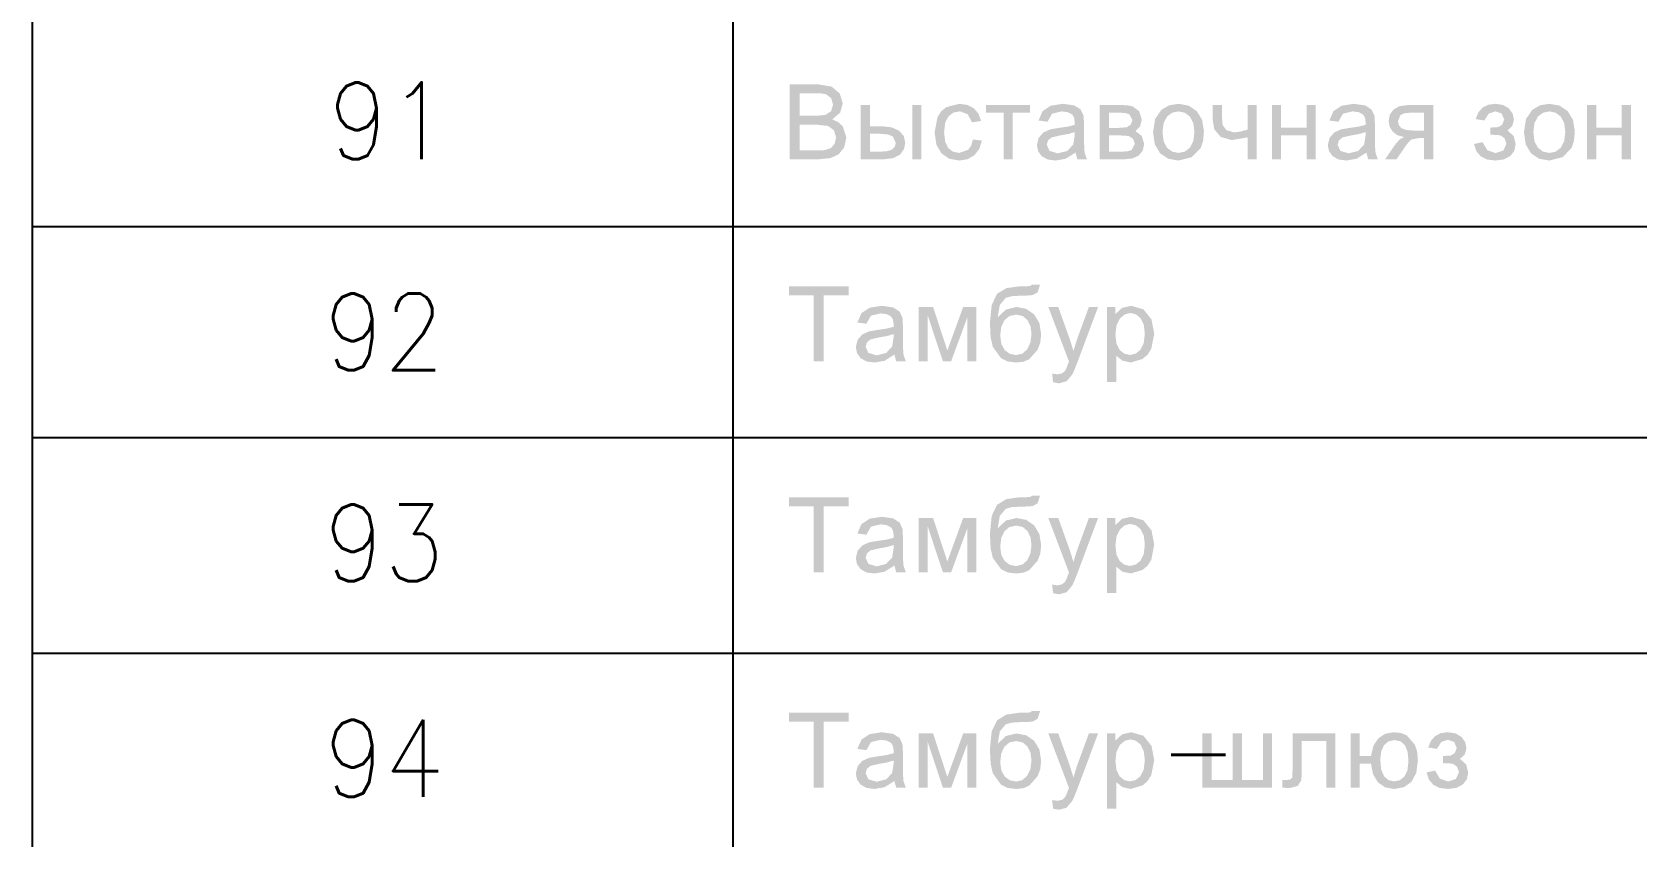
# Model space of a CAD drawing. Header units: millimetres. Extents: x 0 to 420, y 0 to 297.
# Drawn here: x 28.91 to 44.04, y 53.98 to 61.57 of the extents above; entities that cross this region are included whole.
import ezdxf

# ---------------------------------------------------------------- set-up
doc = ezdxf.new("R2010")
doc.units = ezdxf.units.MM
doc.layers.get('0').update_dxf_attribs({"linetype": 'CONTINUOUS'})
doc.styles.get("Standard").update_dxf_attribs({"font": 'STANDARD'})

msp = doc.modelspace()

# ---------------------------------------------------------------- hatches: boundary and pattern name
at = {"true_color": 0x0000fb}
h = msp.add_hatch(color=0, dxfattribs=at)
h.paths.add_polyline_path([(36.055542, 60.367333), (36.055542, 61.074542), (36.321228, 61.074542), (36.450763, 61.053045), (36.527382, 60.986899), (36.555494, 60.893744), (36.53069, 60.807754), (36.456276, 60.743813), (36.513051, 60.717768), (36.554943, 60.679321), (36.58967, 60.572385), (36.568723, 60.479781), (36.516909, 60.414186), (36.439188, 60.378909), (36.325086, 60.367333)], flags=0)
h.paths.add_polyline_path([(36.149249, 60.777437), (36.301935, 60.777437), (36.391232, 60.785705), (36.445251, 60.820432), (36.463441, 60.882719), (36.446354, 60.944455), (36.397847, 60.980836), (36.355265, 60.988277), (36.29036, 60.990758), (36.149249, 60.990758)], flags=0)
h.paths.add_polyline_path([(36.149249, 60.450567), (36.325086, 60.450567), (36.389027, 60.454425), (36.443046, 60.473166), (36.478324, 60.512854), (36.492656, 60.572385), (36.472261, 60.641287), (36.416037, 60.682077), (36.31296, 60.693653), (36.149249, 60.693653)], flags=0)
h = msp.add_hatch(color=0, dxfattribs=at)
h.paths.add_polyline_path([(37.209582, 60.879412), (37.296123, 60.879412), (37.296123, 60.367333), (37.209582, 60.367333)], flags=0)
h.paths.add_polyline_path([(36.723961, 60.879412), (36.810502, 60.879412), (36.810502, 60.679321), (36.920745, 60.679321), (37.01583, 60.66871), (37.08611, 60.637429), (37.129793, 60.587957), (37.144538, 60.522776), (37.132274, 60.4629), (37.096032, 60.412533), (37.03278, 60.378564), (36.940589, 60.367333), (36.723961, 60.367333)], flags=0)
h.paths.add_polyline_path([(36.810502, 60.438991), (36.902004, 60.438991), (36.972284, 60.443952), (37.019413, 60.458835), (37.045733, 60.484742), (37.05469, 60.522225), (37.028232, 60.581205), (36.986409, 60.601048), (36.913579, 60.607663), (36.810502, 60.607663)], flags=0)
for points in [[(37.782221, 60.554746), (37.867109, 60.543722), (37.842235, 60.464829), (37.795451, 60.405367), (37.731303, 60.36816), (37.65434, 60.355758), (37.559186, 60.372776), (37.485116, 60.424108), (37.437023, 60.507686), (37.421175, 60.621443), (37.448736, 60.766413), (37.483394, 60.820639), (37.532521, 60.859568), (37.654891, 60.890988), (37.730407, 60.880308), (37.791041, 60.848544), (37.834518, 60.797626), (37.859392, 60.72893), (37.774504, 60.716252), (37.732061, 60.793423), (37.658198, 60.819881), (37.598529, 60.807961), (37.551262, 60.772476), (37.520532, 60.711774), (37.510472, 60.624199), (37.520119, 60.534489), (37.549609, 60.473718), (37.595222, 60.438991), (37.653237, 60.427416), (37.738675, 60.458284), (37.766443, 60.49804)], [(37.905563, 60.879412), (38.321731, 60.879412), (38.321731, 60.807754), (38.156917, 60.807754), (38.156917, 60.367333), (38.070928, 60.367333), (38.070928, 60.807754), (37.905563, 60.807754)], [(40.041543, 60.879412), (40.128635, 60.879412), (40.128635, 60.782398), (40.135801, 60.691448), (40.17163, 60.64239), (40.243288, 60.621443), (40.299511, 60.627782), (40.370618, 60.64735), (40.370618, 60.879412), (40.45771, 60.879412), (40.45771, 60.367333), (40.370618, 60.367333), (40.370618, 60.574039), (40.221239, 60.548683), (40.118162, 60.578449), (40.057528, 60.650658), (40.041543, 60.745467)], [(40.600048, 60.879412), (40.68714, 60.879412), (40.68714, 60.666643), (40.92747, 60.666643), (40.92747, 60.879412), (41.014562, 60.879412), (41.014562, 60.367333), (40.92747, 60.367333), (40.92747, 60.594434), (40.68714, 60.594434), (40.68714, 60.367333), (40.600048, 60.367333)], [(42.659489, 60.598844), (42.659489, 60.666643), (42.734454, 60.671053), (42.771937, 60.694204), (42.790127, 60.742711), (42.766425, 60.798935), (42.706342, 60.819881), (42.643848, 60.798108), (42.603265, 60.73334), (42.521134, 60.74712), (42.547058, 60.810062), (42.586729, 60.855021), (42.640042, 60.881996), (42.706894, 60.890988), (42.779999, 60.879825), (42.835327, 60.846339), (42.870329, 60.797212), (42.88218, 60.739403), (42.866953, 60.682904), (42.821546, 60.639633), (42.879424, 60.586717), (42.898717, 60.510649), (42.886039, 60.448086), (42.848556, 60.398752), (42.788198, 60.366506), (42.707996, 60.355758), (42.629637, 60.365481), (42.569779, 60.394687), (42.528317, 60.443427), (42.505149, 60.511751), (42.586729, 60.528839), (42.631377, 60.452771), (42.70965, 60.425762), (42.78241, 60.450567), (42.811624, 60.513956), (42.793434, 60.565771), (42.754298, 60.593883), (42.679333, 60.599395)], [(43.570189, 60.879412), (43.657281, 60.879412), (43.657281, 60.666643), (43.897611, 60.666643), (43.897611, 60.879412), (43.984703, 60.879412), (43.984703, 60.367333), (43.897611, 60.367333), (43.897611, 60.594434), (43.657281, 60.594434), (43.657281, 60.367333), (43.570189, 60.367333)], [(36.281983, 58.462333), (36.281983, 59.085758), (36.048819, 59.085758), (36.048819, 59.169542), (36.609405, 59.169542), (36.609405, 59.085758), (36.375139, 59.085758), (36.375139, 58.462333)], [(37.27163, 58.974412), (37.406678, 58.974412), (37.541175, 58.564859), (37.690554, 58.974412), (37.81568, 58.974412), (37.81568, 58.462333), (37.728588, 58.462333), (37.728588, 58.874642), (37.577004, 58.462333), (37.499282, 58.462333), (37.356518, 58.894486), (37.356518, 58.462333), (37.27163, 58.462333)], [(38.538078, 58.264998), (38.528707, 58.346578), (38.578316, 58.338861), (38.624067, 58.348783), (38.65273, 58.375241), (38.663548, 58.398254), (38.67974, 58.440284), (38.687457, 58.461231), (38.492878, 58.974412), (38.586585, 58.974412), (38.692969, 58.677858), (38.729901, 58.559347), (38.76573, 58.676205), (38.875421, 58.974412), (38.961962, 58.974412), (38.767383, 58.453514), (38.73934, 58.382338), (38.718325, 58.337207), (38.665408, 58.274369), (38.594302, 58.254525)], [(36.281983, 56.472666), (36.281983, 57.096091), (36.048819, 57.096091), (36.048819, 57.179876), (36.609405, 57.179876), (36.609405, 57.096091), (36.375139, 57.096091), (36.375139, 56.472666)], [(37.27163, 56.984745), (37.406678, 56.984745), (37.541175, 56.575192), (37.690554, 56.984745), (37.81568, 56.984745), (37.81568, 56.472666), (37.728588, 56.472666), (37.728588, 56.884975), (37.577004, 56.472666), (37.499282, 56.472666), (37.356518, 56.904819), (37.356518, 56.472666), (37.27163, 56.472666)], [(38.538078, 56.275331), (38.528707, 56.356911), (38.578316, 56.349194), (38.624067, 56.359116), (38.65273, 56.385574), (38.663548, 56.408588), (38.67974, 56.450618), (38.687457, 56.471564), (38.492878, 56.984745), (38.586585, 56.984745), (38.692969, 56.688192), (38.729901, 56.56968), (38.76573, 56.686538), (38.875421, 56.984745), (38.961962, 56.984745), (38.767383, 56.463847), (38.73934, 56.392671), (38.718325, 56.347541), (38.665408, 56.284702), (38.594302, 56.264858)], [(36.281983, 54.440666), (36.281983, 55.064091), (36.048819, 55.064091), (36.048819, 55.147876), (36.609405, 55.147876), (36.609405, 55.064091), (36.375139, 55.064091), (36.375139, 54.440666)], [(37.27163, 54.952745), (37.406678, 54.952745), (37.541175, 54.543192), (37.690554, 54.952745), (37.81568, 54.952745), (37.81568, 54.440666), (37.728588, 54.440666), (37.728588, 54.852975), (37.577004, 54.440666), (37.499282, 54.440666), (37.356518, 54.872819), (37.356518, 54.440666), (37.27163, 54.440666)], [(38.538078, 54.243331), (38.528707, 54.324911), (38.578316, 54.317194), (38.624067, 54.327116), (38.65273, 54.353574), (38.663548, 54.376588), (38.67974, 54.418618), (38.687457, 54.439564), (38.492878, 54.952745), (38.586585, 54.952745), (38.692969, 54.656192), (38.729901, 54.53768), (38.76573, 54.654538), (38.875421, 54.952745), (38.961962, 54.952745), (38.767383, 54.431847), (38.73934, 54.360671), (38.718325, 54.315541), (38.665408, 54.252702), (38.594302, 54.232858)], [(39.945801, 54.952745), (40.032893, 54.952745), (40.032893, 54.512324), (40.23078, 54.512324), (40.23078, 54.952745), (40.31732, 54.952745), (40.31732, 54.512324), (40.515758, 54.512324), (40.515758, 54.952745), (40.601748, 54.952745), (40.601748, 54.440666), (39.945801, 54.440666)], [(40.79516, 54.952745), (41.19865, 54.952745), (41.19865, 54.440666), (41.112109, 54.440666), (41.112109, 54.881087), (40.882252, 54.881087), (40.882252, 54.625875), (40.880668, 54.551599), (40.876189, 54.507915), (40.844218, 54.458305), (40.769253, 54.437359), (40.699249, 54.441218), (40.699249, 54.513427), (40.737283, 54.513427), (40.775868, 54.518939), (40.791302, 54.536578), (40.794058, 54.562141), (40.79516, 54.615402)], [(42.212018, 54.672177), (42.212018, 54.739976), (42.286983, 54.744386), (42.324466, 54.767537), (42.342656, 54.816044), (42.318953, 54.872268), (42.258871, 54.893214), (42.196377, 54.871441), (42.155794, 54.806673), (42.073663, 54.820454), (42.099587, 54.883396), (42.139257, 54.928354), (42.19257, 54.955329), (42.259422, 54.964321), (42.332527, 54.953159), (42.387855, 54.919673), (42.422857, 54.870545), (42.434709, 54.812737), (42.419481, 54.756237), (42.374075, 54.712967), (42.431953, 54.66005), (42.451245, 54.583982), (42.438567, 54.521419), (42.401084, 54.472086), (42.340726, 54.43984), (42.260525, 54.429091), (42.182166, 54.438815), (42.122307, 54.468021), (42.080846, 54.51676), (42.057677, 54.585085), (42.139257, 54.602173), (42.183906, 54.526105), (42.262178, 54.499095), (42.334939, 54.5239), (42.364153, 54.58729), (42.345963, 54.639104), (42.306827, 54.667216), (42.231861, 54.672728)]]:
    msp.add_hatch(color=0, dxfattribs=at).paths.add_polyline_path(points, flags=0)
h = msp.add_hatch(color=0, dxfattribs=at)
h.paths.add_polyline_path([(38.749385, 60.430723), (38.65623, 60.372294), (38.560318, 60.355758), (38.485629, 60.366093), (38.430783, 60.397099), (38.396814, 60.443952), (38.385583, 60.502381), (38.402671, 60.570732), (38.447319, 60.620892), (38.510158, 60.649555), (38.587328, 60.662784), (38.67814, 60.676014), (38.741668, 60.69255), (38.742219, 60.71515), (38.736087, 60.760281), (38.717966, 60.790115), (38.676211, 60.811957), (38.618747, 60.81933), (38.528348, 60.797832), (38.485353, 60.721765), (38.400466, 60.73334), (38.4385, 60.821534), (38.515119, 60.872798), (38.631425, 60.890988), (38.73781, 60.875554), (38.798443, 60.836417), (38.825453, 60.777988), (38.829863, 60.697511), (38.829863, 60.581756), (38.831172, 60.483019), (38.835375, 60.428518), (38.857423, 60.367333), (38.766473, 60.367333)], flags=0)
h.paths.add_polyline_path([(38.741668, 60.624199), (38.682619, 60.606285), (38.600006, 60.591678), (38.524489, 60.574039), (38.490314, 60.545927), (38.478187, 60.504586), (38.504094, 60.446708), (38.581264, 60.423557), (38.670561, 60.445606), (38.727888, 60.505688), (38.741668, 60.59278)], flags=0)
h = msp.add_hatch(color=0, dxfattribs=at)
h.paths.add_polyline_path([(38.976667, 60.879412), (39.176758, 60.879412), (39.240906, 60.876243), (39.28645, 60.867285), (39.348186, 60.822086), (39.374093, 60.743813), (39.358659, 60.679321), (39.313459, 60.634121), (39.372991, 60.588922), (39.397244, 60.510649), (39.381603, 60.447122), (39.344879, 60.402611), (39.287001, 60.376084), (39.207626, 60.367333), (38.976667, 60.367333)], flags=0)
h.paths.add_polyline_path([(39.063759, 60.663887), (39.156363, 60.663887), (39.23188, 60.669399), (39.269362, 60.693101), (39.285899, 60.735545), (39.257236, 60.791769), (39.218306, 60.803689), (39.159119, 60.807754), (39.063759, 60.807754)], flags=0)
h.paths.add_polyline_path([(39.063759, 60.438991), (39.177861, 60.438991), (39.239941, 60.443194), (39.279284, 60.456079), (39.307947, 60.515059), (39.291962, 60.560258), (39.250621, 60.587268), (39.16849, 60.59278), (39.063759, 60.59278)], flags=0)
h = msp.add_hatch(color=0, dxfattribs=at)
h.paths.add_polyline_path([(39.480224, 60.623648), (39.499793, 60.747327), (39.559048, 60.834212), (39.632291, 60.876656), (39.720003, 60.890988), (39.815983, 60.873624), (39.892533, 60.821534), (39.942901, 60.739197), (39.959782, 60.630814), (39.95234, 60.542068), (39.930016, 60.47482), (39.844027, 60.387177), (39.720003, 60.355758), (39.622851, 60.372845), (39.54637, 60.424659), (39.496761, 60.508651)], flags=0)
h.paths.add_polyline_path([(39.56897, 60.623648), (39.579719, 60.537176), (39.611965, 60.475923), (39.660403, 60.439473), (39.720003, 60.427416), (39.779121, 60.439542), (39.82749, 60.476474), (39.859736, 60.538417), (39.870485, 60.626404), (39.859736, 60.7095), (39.82749, 60.770271), (39.779121, 60.806996), (39.720003, 60.81933), (39.660403, 60.806996), (39.611965, 60.770271), (39.579719, 60.709155)], flags=0)
h = msp.add_hatch(color=0, dxfattribs=at)
h.paths.add_polyline_path([(41.491365, 60.430723), (41.398209, 60.372294), (41.302298, 60.355758), (41.227608, 60.366093), (41.172762, 60.397099), (41.138793, 60.443952), (41.127562, 60.502381), (41.14465, 60.570732), (41.189299, 60.620892), (41.252137, 60.649555), (41.329307, 60.662784), (41.42012, 60.676014), (41.483647, 60.69255), (41.484199, 60.71515), (41.478066, 60.760281), (41.459945, 60.790115), (41.418191, 60.811957), (41.360726, 60.81933), (41.270327, 60.797832), (41.227332, 60.721765), (41.142445, 60.73334), (41.180479, 60.821534), (41.257098, 60.872798), (41.373404, 60.890988), (41.479789, 60.875554), (41.540423, 60.836417), (41.567432, 60.777988), (41.571842, 60.697511), (41.571842, 60.581756), (41.573151, 60.483019), (41.577354, 60.428518), (41.599403, 60.367333), (41.508452, 60.367333)], flags=0)
h.paths.add_polyline_path([(41.483647, 60.624199), (41.424599, 60.606285), (41.341985, 60.591678), (41.266469, 60.574039), (41.232293, 60.545927), (41.220167, 60.504586), (41.246074, 60.446708), (41.323244, 60.423557), (41.412541, 60.445606), (41.469867, 60.505688), (41.483647, 60.59278)], flags=0)
h = msp.add_hatch(color=0, dxfattribs=at)
h.paths.add_polyline_path([(42.121585, 60.879412), (42.121585, 60.367333), (42.035044, 60.367333), (42.035044, 60.566873), (41.984883, 60.566873), (41.916533, 60.554746), (41.889179, 60.530011), (41.851489, 60.47923), (41.775422, 60.367333), (41.667935, 60.367333), (41.761641, 60.505137), (41.80436, 60.554608), (41.84708, 60.576795), (41.782243, 60.595054), (41.736836, 60.630263), (41.709827, 60.67684), (41.701007, 60.730033), (41.712652, 60.790253), (41.747861, 60.838071), (41.805187, 60.869077), (41.884011, 60.879412)], flags=0)
h.paths.add_polyline_path([(42.035044, 60.807754), (41.911572, 60.807754), (41.847562, 60.801622), (41.811251, 60.783501), (41.789202, 60.727277), (41.79747, 60.687451), (41.822275, 60.660028), (41.867888, 60.643905), (41.939132, 60.638531), (42.035044, 60.638531)], flags=0)
h = msp.add_hatch(color=0, dxfattribs=at)
h.paths.add_polyline_path([(42.976349, 60.623648), (42.995917, 60.747327), (43.055173, 60.834212), (43.128416, 60.876656), (43.216128, 60.890988), (43.312108, 60.873624), (43.388658, 60.821534), (43.439025, 60.739197), (43.455906, 60.630814), (43.448465, 60.542068), (43.426141, 60.47482), (43.340151, 60.387177), (43.216128, 60.355758), (43.118976, 60.372845), (43.042495, 60.424659), (42.992886, 60.508651)], flags=0)
h.paths.add_polyline_path([(43.065095, 60.623648), (43.075844, 60.537176), (43.10809, 60.475923), (43.156528, 60.439473), (43.216128, 60.427416), (43.275246, 60.439542), (43.323615, 60.476474), (43.355861, 60.538417), (43.36661, 60.626404), (43.355861, 60.7095), (43.323615, 60.770271), (43.275246, 60.806996), (43.216128, 60.81933), (43.156528, 60.806996), (43.10809, 60.770271), (43.075844, 60.709155)], flags=0)
h = msp.add_hatch(color=0, dxfattribs=at)
h.paths.add_polyline_path([(38.338833, 59.186079), (38.415452, 59.185528), (38.392301, 59.113318), (38.347101, 59.087411), (38.306036, 59.083208), (38.238512, 59.081899), (38.148044, 59.076594), (38.091888, 59.060953), (38.035664, 58.994256), (38.016372, 58.877398), (38.092991, 58.950159), (38.19221, 58.974412), (38.2844, 58.957049), (38.359228, 58.904959), (38.408837, 58.823517), (38.425374, 58.718097), (38.41683, 58.636242), (38.39175, 58.570923), (38.312926, 58.482177), (38.258769, 58.458612), (38.188902, 58.450758), (38.10746, 58.461093), (38.046689, 58.492099), (37.969519, 58.599034), (37.949193, 58.6884), (37.942509, 58.826135), (37.959528, 58.995703), (38.01086, 59.099538), (38.09809, 59.152386), (38.222526, 59.170094), (38.29198, 59.170645), (38.323399, 59.17285)], flags=0)
h.paths.add_polyline_path([(38.334423, 58.720302), (38.324915, 58.792924), (38.296389, 58.851491), (38.250845, 58.889938), (38.190005, 58.902754), (38.125857, 58.88918), (38.078659, 58.848735), (38.049169, 58.785414), (38.039523, 58.704317), (38.050272, 58.625424), (38.082518, 58.567615), (38.130818, 58.532406), (38.189454, 58.520762), (38.247813, 58.534404), (38.294184, 58.575332), (38.324226, 58.638929)], flags=0)
h = msp.add_hatch(color=0, dxfattribs=at)
h.paths.add_polyline_path([(37.042144, 58.525723), (36.948988, 58.467294), (36.853077, 58.450758), (36.778387, 58.461093), (36.723541, 58.492099), (36.689573, 58.538952), (36.678342, 58.597381), (36.695429, 58.665732), (36.740078, 58.715892), (36.802916, 58.744555), (36.880086, 58.757784), (36.970899, 58.771014), (37.034427, 58.78755), (37.034978, 58.81015), (37.028846, 58.855281), (37.010724, 58.885115), (36.96897, 58.906957), (36.911506, 58.91433), (36.821106, 58.892832), (36.778112, 58.816765), (36.693224, 58.82834), (36.731258, 58.916534), (36.807877, 58.967798), (36.924184, 58.985988), (37.030568, 58.970554), (37.091202, 58.931417), (37.118211, 58.872988), (37.122621, 58.792511), (37.122621, 58.676756), (37.12393, 58.578019), (37.128133, 58.523518), (37.150182, 58.462333), (37.059231, 58.462333)], flags=0)
h.paths.add_polyline_path([(37.034427, 58.719199), (36.975378, 58.701285), (36.892764, 58.686678), (36.817248, 58.669039), (36.783073, 58.640927), (36.770946, 58.599586), (36.796853, 58.541708), (36.874023, 58.518557), (36.96332, 58.540606), (37.020646, 58.600688), (37.034427, 58.68778)], flags=0)
h = msp.add_hatch(color=0, dxfattribs=at)
h.paths.add_polyline_path([(39.046719, 58.2661), (39.046719, 58.974412), (39.126094, 58.974412), (39.126094, 58.908266), (39.188932, 58.966144), (39.274371, 58.985988), (39.390126, 58.952363), (39.465643, 58.857003), (39.49155, 58.722507), (39.463438, 58.580844), (39.42878, 58.525172), (39.381307, 58.484382), (39.268307, 58.450758), (39.190035, 58.468948), (39.133811, 58.51525), (39.133811, 58.2661)], flags=0)
h.paths.add_polyline_path([(39.125543, 58.715341), (39.135465, 58.629282), (39.16523, 58.569269), (39.209396, 58.53406), (39.262244, 58.522416), (39.315988, 58.534473), (39.361463, 58.570923), (39.392469, 58.633348), (39.402804, 58.723058), (39.392606, 58.80829), (39.362565, 58.86913), (39.318261, 58.905855), (39.266103, 58.918188), (39.213944, 58.905097), (39.167986, 58.866374), (39.136016, 58.80264)], flags=0)
h = msp.add_hatch(color=0, dxfattribs=at)
h.paths.add_polyline_path([(38.338833, 57.196412), (38.415452, 57.195861), (38.392301, 57.123652), (38.347101, 57.097745), (38.306036, 57.093542), (38.238512, 57.092232), (38.148044, 57.086927), (38.091888, 57.071286), (38.035664, 57.004589), (38.016372, 56.887732), (38.092991, 56.960492), (38.19221, 56.984745), (38.2844, 56.967382), (38.359228, 56.915292), (38.408837, 56.83385), (38.425374, 56.72843), (38.41683, 56.646575), (38.39175, 56.581256), (38.312926, 56.49251), (38.258769, 56.468946), (38.188902, 56.461091), (38.10746, 56.471426), (38.046689, 56.502432), (37.969519, 56.609368), (37.949193, 56.698734), (37.942509, 56.836469), (37.959528, 57.006036), (38.01086, 57.109871), (38.09809, 57.162719), (38.222526, 57.180427), (38.29198, 57.180978), (38.323399, 57.183183)], flags=0)
h.paths.add_polyline_path([(38.334423, 56.730635), (38.324915, 56.803258), (38.296389, 56.861824), (38.250845, 56.900272), (38.190005, 56.913087), (38.125857, 56.899514), (38.078659, 56.859068), (38.049169, 56.795747), (38.039523, 56.71465), (38.050272, 56.635757), (38.082518, 56.577949), (38.130818, 56.54274), (38.189454, 56.531095), (38.247813, 56.544738), (38.294184, 56.585666), (38.324226, 56.649262)], flags=0)
h = msp.add_hatch(color=0, dxfattribs=at)
h.paths.add_polyline_path([(37.042144, 56.536056), (36.948988, 56.477627), (36.853077, 56.461091), (36.778387, 56.471426), (36.723541, 56.502432), (36.689573, 56.549285), (36.678342, 56.607714), (36.695429, 56.676065), (36.740078, 56.726225), (36.802916, 56.754889), (36.880086, 56.768118), (36.970899, 56.781347), (37.034427, 56.797883), (37.034978, 56.820483), (37.028846, 56.865614), (37.010724, 56.895449), (36.96897, 56.91729), (36.911506, 56.924663), (36.821106, 56.903166), (36.778112, 56.827098), (36.693224, 56.838673), (36.731258, 56.926868), (36.807877, 56.978131), (36.924184, 56.996321), (37.030568, 56.980887), (37.091202, 56.941751), (37.118211, 56.883322), (37.122621, 56.802844), (37.122621, 56.687089), (37.12393, 56.588353), (37.128133, 56.533851), (37.150182, 56.472666), (37.059231, 56.472666)], flags=0)
h.paths.add_polyline_path([(37.034427, 56.729533), (36.975378, 56.711618), (36.892764, 56.697011), (36.817248, 56.679372), (36.783073, 56.65126), (36.770946, 56.609919), (36.796853, 56.552041), (36.874023, 56.52889), (36.96332, 56.550939), (37.020646, 56.611021), (37.034427, 56.698113)], flags=0)
h = msp.add_hatch(color=0, dxfattribs=at)
h.paths.add_polyline_path([(39.046719, 56.276434), (39.046719, 56.984745), (39.126094, 56.984745), (39.126094, 56.9186), (39.188932, 56.976477), (39.274371, 56.996321), (39.390126, 56.962697), (39.465643, 56.867337), (39.49155, 56.73284), (39.463438, 56.591178), (39.42878, 56.535505), (39.381307, 56.494715), (39.268307, 56.461091), (39.190035, 56.479281), (39.133811, 56.525583), (39.133811, 56.276434)], flags=0)
h.paths.add_polyline_path([(39.125543, 56.725674), (39.135465, 56.639616), (39.16523, 56.579602), (39.209396, 56.544393), (39.262244, 56.532749), (39.315988, 56.544807), (39.361463, 56.581256), (39.392469, 56.643681), (39.402804, 56.733391), (39.392606, 56.818623), (39.362565, 56.879463), (39.318261, 56.916188), (39.266103, 56.928521), (39.213944, 56.91543), (39.167986, 56.876707), (39.136016, 56.812973)], flags=0)
h = msp.add_hatch(color=0, dxfattribs=at)
h.paths.add_polyline_path([(38.338833, 55.164412), (38.415452, 55.163861), (38.392301, 55.091652), (38.347101, 55.065745), (38.306036, 55.061542), (38.238512, 55.060232), (38.148044, 55.054927), (38.091888, 55.039286), (38.035664, 54.972589), (38.016372, 54.855732), (38.092991, 54.928492), (38.19221, 54.952745), (38.2844, 54.935382), (38.359228, 54.883292), (38.408837, 54.80185), (38.425374, 54.69643), (38.41683, 54.614575), (38.39175, 54.549256), (38.312926, 54.46051), (38.258769, 54.436946), (38.188902, 54.429091), (38.10746, 54.439426), (38.046689, 54.470432), (37.969519, 54.577368), (37.949193, 54.666734), (37.942509, 54.804469), (37.959528, 54.974036), (38.01086, 55.077871), (38.09809, 55.130719), (38.222526, 55.148427), (38.29198, 55.148978), (38.323399, 55.151183)], flags=0)
h.paths.add_polyline_path([(38.334423, 54.698635), (38.324915, 54.771258), (38.296389, 54.829824), (38.250845, 54.868272), (38.190005, 54.881087), (38.125857, 54.867514), (38.078659, 54.827068), (38.049169, 54.763748), (38.039523, 54.68265), (38.050272, 54.603757), (38.082518, 54.545949), (38.130818, 54.51074), (38.189454, 54.499095), (38.247813, 54.512738), (38.294184, 54.553666), (38.324226, 54.617262)], flags=0)
h = msp.add_hatch(color=0, dxfattribs=at)
h.paths.add_polyline_path([(37.042144, 54.504056), (36.948988, 54.445627), (36.853077, 54.429091), (36.778387, 54.439426), (36.723541, 54.470432), (36.689573, 54.517285), (36.678342, 54.575714), (36.695429, 54.644065), (36.740078, 54.694225), (36.802916, 54.722889), (36.880086, 54.736118), (36.970899, 54.749347), (37.034427, 54.765883), (37.034978, 54.788483), (37.028846, 54.833614), (37.010724, 54.863449), (36.96897, 54.88529), (36.911506, 54.892663), (36.821106, 54.871166), (36.778112, 54.795098), (36.693224, 54.806673), (36.731258, 54.894868), (36.807877, 54.946131), (36.924184, 54.964321), (37.030568, 54.948887), (37.091202, 54.909751), (37.118211, 54.851322), (37.122621, 54.770844), (37.122621, 54.655089), (37.12393, 54.556353), (37.128133, 54.501851), (37.150182, 54.440666), (37.059231, 54.440666)], flags=0)
h.paths.add_polyline_path([(37.034427, 54.697533), (36.975378, 54.679618), (36.892764, 54.665011), (36.817248, 54.647372), (36.783073, 54.61926), (36.770946, 54.577919), (36.796853, 54.520041), (36.874023, 54.49689), (36.96332, 54.518939), (37.020646, 54.579021), (37.034427, 54.666113)], flags=0)
h = msp.add_hatch(color=0, dxfattribs=at)
h.paths.add_polyline_path([(39.046719, 54.244434), (39.046719, 54.952745), (39.126094, 54.952745), (39.126094, 54.8866), (39.188932, 54.944477), (39.274371, 54.964321), (39.390126, 54.930697), (39.465643, 54.835337), (39.49155, 54.70084), (39.463438, 54.559178), (39.42878, 54.503505), (39.381307, 54.462715), (39.268307, 54.429091), (39.190035, 54.447281), (39.133811, 54.493583), (39.133811, 54.244434)], flags=0)
h.paths.add_polyline_path([(39.125543, 54.693674), (39.135465, 54.607616), (39.16523, 54.547602), (39.209396, 54.512393), (39.262244, 54.500749), (39.315988, 54.512807), (39.361463, 54.549256), (39.392469, 54.611681), (39.402804, 54.701391), (39.392606, 54.786623), (39.362565, 54.847463), (39.318261, 54.884188), (39.266103, 54.896521), (39.213944, 54.88343), (39.167986, 54.844707), (39.136016, 54.780973)], flags=0)
h = msp.add_hatch(color=0, dxfattribs=at)
h.paths.add_polyline_path([(41.342396, 54.952745), (41.428937, 54.952745), (41.428937, 54.738874), (41.534219, 54.738874), (41.557094, 54.835474), (41.603121, 54.906443), (41.668784, 54.949852), (41.751397, 54.964321), (41.820851, 54.956466), (41.873767, 54.932902), (41.94763, 54.846912), (41.969472, 54.782075), (41.976845, 54.698635), (41.961686, 54.582122), (41.916762, 54.497442), (41.845655, 54.44611), (41.753051, 54.429091), (41.666648, 54.444869), (41.599262, 54.492481), (41.553925, 54.568066), (41.534219, 54.667216), (41.428937, 54.667216), (41.428937, 54.440666), (41.342396, 54.440666)], flags=0)
h.paths.add_polyline_path([(41.756358, 54.890458), (41.699308, 54.878125), (41.65714, 54.8414), (41.630612, 54.782764), (41.621862, 54.704699), (41.630612, 54.61299), (41.65714, 54.549807), (41.698894, 54.512876), (41.753051, 54.500749), (41.806726, 54.51198), (41.850065, 54.545949), (41.87859, 54.60548), (41.888099, 54.693123), (41.879831, 54.779182), (41.855026, 54.840849), (41.81396, 54.878056)], flags=0)

# ---------------------------------------------------------------- linework, layer by layer
at = {"color": 0, "true_color": 0x000007}
for points in [[(28.913668, 246.422332), (28.913668, 39.708667)], [(35.517668, 246.422332), (35.517668, 39.708667)], [(28.913668, 59.732333), (77.681668, 59.732333)], [(28.913668, 57.742666), (77.681668, 57.742666)], [(28.913668, 55.710666), (77.681668, 55.710666)]]:
    msp.add_lwpolyline(points, dxfattribs=at)

# ---------------------------------------------------------------- texts
at = {"color": 0, "true_color": 0x0000fb, "char_height": 0.724708, "attachment_point": 1}
for s, insert, width in [('91', (31.707668, 61.092048), 0.72470802), ('92', (31.665335, 59.102368), 0.88575423), ('93', (31.665335, 57.112705), 0.88575423), ('94', (31.665335, 55.080701), 0.96627736), ('-', (39.539331, 55.165382), 0.32209244)]:
    msp.add_mtext(s, dxfattribs=dict(at, insert=insert, width=width))

doc.saveas('drawing.dxf')
